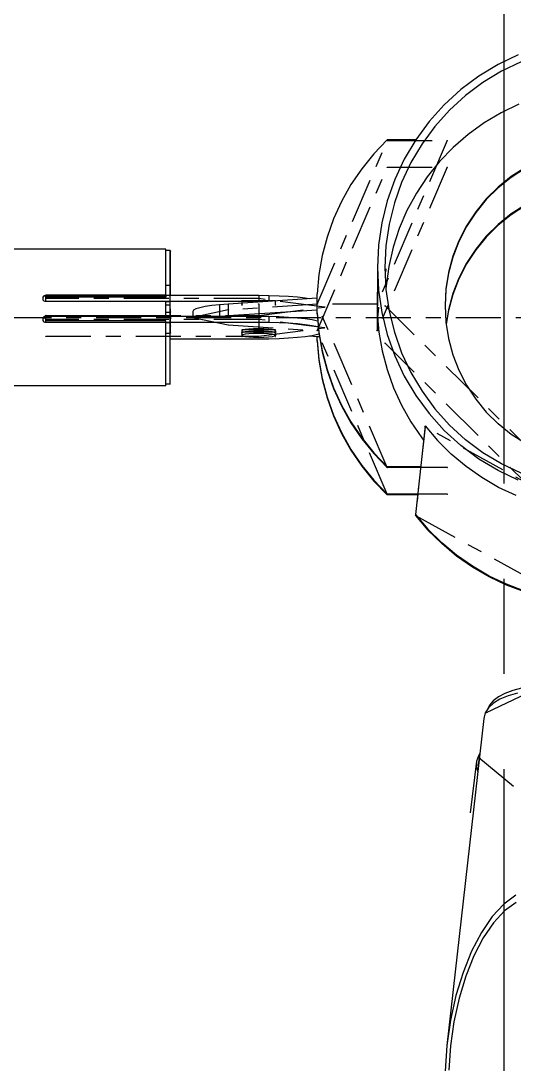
# Model space of a CAD drawing. Header units: millimetres. Extents: x 2368 to 8313, y 7493 to 11698.
# Drawn here: x 6336.6 to 6369.5, y 9107.3 to 9176.9 of the extents above; entities that cross this region are included whole.
import ezdxf

# ---------------------------------------------------------------- set-up
doc = ezdxf.new("R2010")
doc.units = ezdxf.units.MM
for name, pattern in [('CENTER', [50.8, 31.75, -6.35, 6.35, -6.35]), ('XKITLINE00', [0]), ('XKITLINE03', [6, 3, -1, 1, -1])]:
    doc.linetypes.add(name, pattern=pattern)

msp = doc.modelspace()

# ---------------------------------------------------------------- linework, layer by layer
at = {"color": 6, "linetype": 'CENTER'}
msp.add_line((6368.815, 8739.6288), (6368.815, 9217.681), dxfattribs=at)
at = {"color": 8, "linetype": 'XKITLINE00'}
for p, q in [((6369.7561, 9174.642), (6368.4041, 9173.9974)), ((6368.4041, 9173.9974), (6367.1213, 9173.2222)), ((6368.6398, 9173.5528), (6367.3991, 9172.803)), ((6369.9474, 9174.1763), (6368.6398, 9173.5528)), ((6367.1213, 9173.2222), (6365.92, 9172.3239)), ((6365.92, 9172.3239), (6364.8119, 9171.3113)), ((6367.3991, 9172.803), (6366.2372, 9171.9343)), ((6366.2372, 9171.9343), (6365.1654, 9170.9549)), ((6364.8119, 9171.3113), (6363.8075, 9170.1941)), ((6365.1654, 9170.9549), (6364.194, 9169.8743)), ((6368.6128, 9170.7762), (6367.479, 9170.1043)), ((6369.8029, 9171.3446), (6368.6128, 9170.7762)), ((6363.8075, 9170.1941), (6362.9166, 9168.983)), ((6367.479, 9170.1043), (6366.4104, 9169.3342)), ((6364.194, 9169.8743), (6363.3323, 9168.7029)), ((6361.0117, 9168.9747), (6360.1186, 9168.0476)), ((6362.9105, 9168.9747), (6361.0117, 9168.9747)), ((6362.9166, 9168.983), (6362.1477, 9167.6897)), ((6363.3323, 9168.7029), (6362.5887, 9167.4521)), ((6366.4104, 9169.3342), (6365.4158, 9168.4723)), ((6360.1186, 9168.0476), (6359.3078, 9167.049)), ((6365.4158, 9168.4723), (6364.503, 9167.5254)), ((6362.1477, 9167.6897), (6361.5083, 9166.3266)), ((6362.5887, 9167.4521), (6361.9702, 9166.1337)), ((6364.503, 9167.5254), (6363.6795, 9166.5011)), ((6359.3078, 9167.049), (6358.5851, 9165.9858)), ((6370.2282, 9167.1276), (6369.2871, 9166.5214)), ((6370.2282, 9167.0767), (6369.2871, 9166.4705)), ((6358.5851, 9165.9858), (6357.9558, 9164.8658)), ((6361.5083, 9166.3266), (6361.0044, 9164.9069)), ((6361.9702, 9166.1337), (6361.4829, 9164.7606)), ((6363.6795, 9166.5011), (6362.9518, 9165.4077)), ((6369.2871, 9166.5214), (6368.4151, 9165.821)), ((6369.2871, 9166.4705), (6368.4151, 9165.7701)), ((6362.9518, 9165.4077), (6362.3259, 9164.2541)), ((6368.4151, 9165.821), (6367.6217, 9165.034)), ((6368.4151, 9165.7701), (6367.6217, 9164.9831)), ((6357.9558, 9164.8658), (6357.4243, 9163.6969)), ((6361.0044, 9164.9069), (6360.641, 9163.4443)), ((6361.4829, 9164.7606), (6361.1314, 9163.3459)), ((6367.6217, 9165.034), (6366.9155, 9164.1691)), ((6367.6217, 9164.9831), (6366.9155, 9164.1182)), ((6370.2282, 9164.6336), (6369.2872, 9164.0274)), ((6370.2282, 9164.5827), (6369.2872, 9163.9765)), ((6362.3259, 9164.2541), (6361.8068, 9163.0494)), ((6366.9155, 9164.1691), (6366.3044, 9163.2357)), ((6366.9155, 9164.1182), (6366.3044, 9163.1848)), ((6369.2872, 9164.0274), (6368.4151, 9163.327)), ((6369.2872, 9163.9765), (6368.4151, 9163.2761)), ((6357.4243, 9163.6969), (6356.9945, 9162.4877)), ((6360.641, 9163.4443), (6360.4216, 9161.9528)), ((6361.1314, 9163.3459), (6360.9192, 9161.9033)), ((6366.3044, 9163.2357), (6365.795, 9162.244)), ((6366.3044, 9163.1848), (6365.795, 9162.1931)), ((6368.4151, 9163.327), (6367.6217, 9162.5401)), ((6368.4151, 9163.2761), (6367.6217, 9162.4892)), ((6356.9945, 9162.4877), (6356.6693, 9161.2467)), ((6361.8068, 9163.0494), (6361.3987, 9161.8035)), ((6367.6217, 9162.5401), (6366.9155, 9161.6751)), ((6367.6217, 9162.4892), (6366.9155, 9161.6242)), ((6360.4216, 9161.9528), (6360.3482, 9160.4467)), ((6360.9192, 9161.9033), (6360.8482, 9160.4467)), ((6361.3987, 9161.8035), (6361.1047, 9160.5262)), ((6365.795, 9162.244), (6365.3929, 9161.205)), ((6365.795, 9162.1931), (6365.3929, 9161.1541)), ((6346.2282, 9161.6874), (6298.9482, 9161.6874)), ((6346.2282, 9158.6034), (6346.2282, 9161.6874)), ((6346.5282, 9161.5875), (6346.2282, 9161.5875)), ((6346.5282, 9161.5875), (6346.5282, 9161.564)), ((6346.5282, 9159.8479), (6346.5282, 9161.564)), ((6356.6693, 9161.2467), (6356.4513, 9159.9828)), ((6365.3929, 9161.205), (6365.1024, 9160.1299)), ((6365.3929, 9161.1541), (6365.1024, 9160.079)), ((6366.9155, 9161.6751), (6366.3044, 9160.7417)), ((6366.9155, 9161.6242), (6366.3044, 9160.6908)), ((6360.3482, 9160.4467), (6360.3482, 9157.8858)), ((6360.3482, 9160.4467), (6360.4216, 9158.9407)), ((6360.8482, 9160.4467), (6360.9192, 9158.9901)), ((6360.9192, 9160.3679), (6360.8625, 9160.1518)), ((6360.9192, 9160.317), (6360.8646, 9160.1089)), ((6361.1047, 9160.5262), (6360.9275, 9159.228)), ((6366.3044, 9160.7417), (6365.795, 9159.7501)), ((6366.3044, 9160.6908), (6365.795, 9159.6992)), ((6346.5282, 9158.575), (6346.5282, 9159.8479)), ((6356.4513, 9159.9828), (6356.3419, 9158.7052)), ((6365.1024, 9160.1299), (6364.9269, 9159.0307)), ((6365.1024, 9160.079), (6364.9269, 9158.9798)), ((6365.795, 9159.7501), (6365.3929, 9158.711)), ((6365.795, 9159.6992), (6365.3929, 9158.6601)), ((6346.5282, 9159.247), (6346.2282, 9159.247)), ((6360.4, 9159.3836), (6360.3419, 9158.7052)), ((6360.4016, 9159.3511), (6360.3419, 9158.6543)), ((6360.4216, 9158.9407), (6360.641, 9157.4492)), ((6360.9275, 9159.228), (6360.9179, 9159.0164)), ((6360.9192, 9158.9901), (6361.1314, 9157.5475)), ((6364.9269, 9159.0307), (6364.8682, 9157.9192)), ((6364.9269, 9158.9798), (6364.8695, 9157.8938)), ((6338.0281, 9158.4822), (6338.0104, 9158.4212)), ((6338.0185, 9158.4227), (6338.0104, 9158.3957)), ((6338.0104, 9158.4212), (6338.0104, 9158.3598)), ((6338.0104, 9158.3598), (6338.0281, 9158.3009)), ((6338.0281, 9158.4539), (6338.0185, 9158.4227)), ((6338.0619, 9158.5306), (6338.0281, 9158.4822)), ((6338.0619, 9158.5044), (6338.0281, 9158.4539)), ((6338.0281, 9158.3009), (6338.0619, 9158.2492)), ((6338.1093, 9158.5699), (6338.0619, 9158.5306)), ((6338.1093, 9158.5437), (6338.0619, 9158.5044)), ((6338.1093, 9158.209), (6338.0619, 9158.2492)), ((6338.1662, 9158.5948), (6338.1093, 9158.5699)), ((6338.1662, 9158.5686), (6338.1093, 9158.5437)), ((6338.2282, 9158.6033), (6338.1662, 9158.5948)), ((6338.1662, 9158.5948), (6338.1662, 9158.5686)), ((6338.2282, 9158.5771), (6338.1662, 9158.5686)), ((6346.2282, 9158.6034), (6338.2282, 9158.6033)), ((6338.2282, 9158.6033), (6338.2282, 9158.5771)), ((6346.2282, 9158.5771), (6338.2282, 9158.5771)), ((6346.2282, 9158.5669), (6338.2282, 9158.5669)), ((6338.2282, 9158.1783), (6338.2282, 9158.5669)), ((6346.2282, 9158.4647), (6338.2282, 9158.4647)), ((6346.2282, 9158.6034), (6346.2282, 9158.5771)), ((6346.5282, 9158.5916), (6346.2282, 9158.5916)), ((6346.2282, 9158.5916), (6346.2282, 9158.575)), ((6346.2282, 9158.575), (6346.2282, 9158.4647)), ((6352.4282, 9158.575), (6346.2282, 9158.575)), ((6356.3419, 9158.4095), (6350.3971, 9158.0159)), ((6352.4282, 9158.575), (6352.4282, 9158.1783)), ((6353.1165, 9158.5681), (6352.4282, 9158.575)), ((6353.1165, 9158.5681), (6353.1165, 9158.196)), ((6353.7879, 9158.5476), (6353.1165, 9158.5681)), ((6354.4258, 9158.514), (6353.7879, 9158.5476)), ((6355.0144, 9158.4681), (6354.4258, 9158.514)), ((6355.5395, 9158.4111), (6355.0144, 9158.4681)), ((6355.7935, 9158.3732), (6355.5395, 9158.4111)), ((6356.3419, 9157.3721), (6356.3419, 9158.7052)), ((6360.3419, 9158.7052), (6360.3419, 9157.423)), ((6360.3482, 9158.2827), (6360.3419, 9158.2835)), ((6360.3482, 9157.3493), (6360.3482, 9158.2827)), ((6365.3929, 9158.711), (6365.1025, 9157.636)), ((6365.3929, 9158.6601), (6365.1025, 9157.5851)), ((6338.1662, 9158.1835), (6338.1093, 9158.209)), ((6338.2282, 9158.1747), (6338.1662, 9158.1835)), ((6352.4282, 9158.1783), (6338.2282, 9158.1783)), ((6346.2282, 9158.1747), (6338.2282, 9158.1747)), ((6346.2282, 9157.2225), (6346.2282, 9158.1747)), ((6346.5282, 9158.164), (6346.2282, 9158.164)), ((6346.5282, 9157.9288), (6346.2282, 9157.9288)), ((6346.5282, 9157.6912), (6346.5282, 9158.164)), ((6346.5282, 9157.1864), (6346.5282, 9157.6912)), ((6348.0815, 9157.6061), (6348.0282, 9157.5192)), ((6348.2402, 9157.6909), (6348.0815, 9157.6061)), ((6348.5004, 9157.7716), (6348.2402, 9157.6909)), ((6348.8559, 9157.8461), (6348.5004, 9157.7716)), ((6349.2979, 9157.9127), (6348.8559, 9157.8461)), ((6349.8158, 9157.9697), (6349.2979, 9157.9127)), ((6350.3971, 9158.0159), (6349.8158, 9157.9697)), ((6349.8158, 9157.9697), (6349.8158, 9157.1864)), ((6350.3971, 9158.0159), (6350.3971, 9157.2224)), ((6356.3419, 9157.616), (6350.3971, 9157.2224)), ((6352.7944, 9158.1746), (6352.4282, 9158.1783)), ((6360.4216, 9157.8032), (6360.3654, 9157.1479)), ((6360.4216, 9157.7523), (6360.3676, 9157.1224)), ((6361.1314, 9157.5475), (6361.4829, 9156.1329)), ((6364.8682, 9157.9192), (6364.9269, 9156.8078)), ((6365.1025, 9157.636), (6364.9486, 9156.6722)), ((6365.1025, 9157.5851), (6364.9526, 9156.6467)), ((6338.0281, 9157.0935), (6338.0104, 9157.0333)), ((6338.0281, 9157.0681), (6338.0104, 9157.0078)), ((6338.0104, 9157.0333), (6338.0104, 9156.9705)), ((6338.0104, 9156.9705), (6338.0281, 9156.908)), ((6338.0619, 9157.1464), (6338.0281, 9157.0935)), ((6338.0619, 9157.1209), (6338.0281, 9157.0681)), ((6338.0281, 9156.908), (6338.0619, 9156.8562)), ((6338.1093, 9157.1875), (6338.0619, 9157.1464)), ((6338.1093, 9157.1621), (6338.0619, 9157.1209)), ((6338.1093, 9156.8141), (6338.0619, 9156.8562)), ((6338.1093, 9157.0829), (6338.0637, 9157.1225)), ((6338.1662, 9157.2136), (6338.1093, 9157.1875)), ((6338.1662, 9157.1881), (6338.1093, 9157.1621)), ((6338.1662, 9157.0568), (6338.1093, 9157.0829)), ((6338.2282, 9157.2225), (6338.1662, 9157.2136)), ((6338.1662, 9157.2136), (6338.1662, 9157.1881)), ((6338.2282, 9157.1971), (6338.1662, 9157.1881)), ((6338.2282, 9157.0479), (6338.1662, 9157.0568)), ((6338.2282, 9157.2225), (6338.2282, 9157.1971)), ((6346.2282, 9157.2225), (6338.2282, 9157.2225)), ((6338.2282, 9157.1971), (6338.2282, 9157.1864)), ((6346.2282, 9157.1971), (6338.2282, 9157.1971)), ((6338.2282, 9156.7815), (6338.2282, 9157.1864)), ((6352.4282, 9157.1864), (6338.2282, 9157.1864)), ((6346.2282, 9156.9), (6338.2282, 9156.8999)), ((6346.5282, 9157.452), (6346.2282, 9157.452)), ((6346.2282, 9157.2225), (6346.2282, 9157.1971)), ((6346.2282, 9157.2119), (6346.2282, 9157.1864)), ((6346.5282, 9157.2119), (6346.2282, 9157.2119)), ((6346.2282, 9156.7815), (6346.2282, 9156.9)), ((6348.0282, 9157.5192), (6348.0282, 9157.1864)), ((6350.3971, 9157.2224), (6349.9439, 9157.1864)), ((6352.4282, 9157.1864), (6352.4282, 9156.7897)), ((6353.1165, 9157.1795), (6352.4282, 9157.1864)), ((6353.1165, 9157.1795), (6353.1165, 9156.7828)), ((6353.7879, 9157.159), (6353.1165, 9157.1795)), ((6354.4258, 9157.1254), (6353.7879, 9157.159)), ((6355.0144, 9157.0795), (6354.4258, 9157.1254)), ((6355.5395, 9157.0224), (6355.0144, 9157.0795)), ((6355.9879, 9156.9556), (6355.5395, 9157.0224)), ((6356.3486, 9156.8807), (6355.9879, 9156.9556)), ((6356.3419, 9157.423), (6356.4513, 9156.1454)), ((6356.3419, 9157.3721), (6356.4513, 9156.0945)), ((6356.3849, 9156.8696), (6356.3486, 9156.8807)), ((6360.3482, 9157.4892), (6360.3419, 9157.49)), ((6360.3419, 9157.423), (6360.4513, 9156.1454)), ((6360.641, 9157.4492), (6361.0044, 9155.9865)), ((6338.1662, 9156.7874), (6338.1093, 9156.8141)), ((6338.2282, 9156.7783), (6338.1662, 9156.7874)), ((6346.2282, 9156.7815), (6338.2282, 9156.7815)), ((6346.2282, 9156.7783), (6338.2282, 9156.7783)), ((6352.4282, 9156.7897), (6346.2282, 9156.7897)), ((6346.2282, 9152.5575), (6346.2282, 9156.7783)), ((6346.5282, 9156.7665), (6346.2282, 9156.7665)), ((6346.5282, 9155.3796), (6346.5282, 9156.7665)), ((6351.363, 9156.2738), (6351.3082, 9156.2298)), ((6351.3082, 9156.2298), (6351.3082, 9156.0711)), ((6351.5221, 9156.3136), (6351.363, 9156.2738)), ((6351.5221, 9156.1549), (6351.363, 9156.1151)), ((6351.5221, 9156.1549), (6351.363, 9156.1151)), ((6351.7699, 9156.3451), (6351.5221, 9156.3136)), ((6351.7699, 9156.1864), (6351.5221, 9156.1549)), ((6351.7699, 9156.1864), (6351.5221, 9156.1549)), ((6352.0821, 9156.3653), (6351.7699, 9156.3451)), ((6352.0821, 9156.2066), (6351.7699, 9156.1864)), ((6352.0821, 9156.2066), (6351.7699, 9156.1864)), ((6352.4282, 9156.3723), (6352.0821, 9156.3653)), ((6352.4282, 9156.2136), (6352.0821, 9156.2066)), ((6352.4282, 9156.2136), (6352.0821, 9156.2066)), ((6353.1165, 9156.7828), (6352.4282, 9156.7897)), ((6352.4282, 9156.3723), (6352.4282, 9156.2136)), ((6352.7743, 9156.3653), (6352.4282, 9156.3723)), ((6352.7743, 9156.2066), (6352.4282, 9156.2136)), ((6352.4282, 9156.2136), (6352.4282, 9156.0549)), ((6352.7743, 9156.2066), (6352.4282, 9156.2136)), ((6353.0865, 9156.3451), (6352.7743, 9156.3653)), ((6353.0865, 9156.1864), (6352.7743, 9156.2066)), ((6353.0865, 9156.1864), (6352.7743, 9156.2066)), ((6353.3343, 9156.3136), (6353.0865, 9156.3451)), ((6353.3343, 9156.1549), (6353.0865, 9156.1864)), ((6353.3343, 9156.1549), (6353.0865, 9156.1864)), ((6353.7879, 9156.7623), (6353.1165, 9156.7828)), ((6353.4934, 9156.2738), (6353.3343, 9156.3136)), ((6353.4934, 9156.1151), (6353.3343, 9156.1549)), ((6353.4934, 9156.1151), (6353.3343, 9156.1549)), ((6353.5482, 9156.2298), (6353.4934, 9156.2738)), ((6353.5482, 9156.2298), (6353.5482, 9156.0711)), ((6354.4258, 9156.7287), (6353.7879, 9156.7623)), ((6355.0144, 9156.6827), (6354.4258, 9156.7287)), ((6355.5395, 9156.6257), (6355.0144, 9156.6827)), ((6355.9879, 9156.5589), (6355.5395, 9156.6257)), ((6356.3486, 9156.484), (6355.9879, 9156.5589)), ((6356.4198, 9156.4621), (6356.3486, 9156.484)), ((6356.4513, 9156.1454), (6356.6694, 9154.8815)), ((6360.4513, 9156.1454), (6360.6694, 9154.8815)), ((6361.4829, 9156.1329), (6361.9702, 9154.7597)), ((6364.9269, 9156.8078), (6365.1024, 9155.7085)), ((6346.5282, 9156.0594), (6346.2282, 9156.0594)), ((6352.4282, 9155.6699), (6346.5282, 9155.6699)), ((6351.363, 9156.1151), (6351.3082, 9156.0711)), ((6351.363, 9156.1151), (6351.3082, 9156.0711)), ((6351.3082, 9156.0711), (6351.3082, 9155.9124)), ((6351.363, 9155.9564), (6351.3082, 9155.9124)), ((6351.363, 9155.8684), (6351.3082, 9155.9124)), ((6351.5221, 9155.9962), (6351.363, 9155.9564)), ((6351.5221, 9155.8286), (6351.363, 9155.8684)), ((6351.7699, 9156.0277), (6351.5221, 9155.9962)), ((6351.7699, 9155.7971), (6351.5221, 9155.8286)), ((6352.0821, 9156.0479), (6351.7699, 9156.0277)), ((6352.0821, 9155.7769), (6351.7699, 9155.7971)), ((6352.4282, 9156.0549), (6352.0821, 9156.0479)), ((6352.4282, 9155.7699), (6352.0821, 9155.7769)), ((6352.7743, 9156.0479), (6352.4282, 9156.0549)), ((6352.7743, 9155.7769), (6352.4282, 9155.7699)), ((6353.1165, 9155.6768), (6352.4282, 9155.6699)), ((6353.0865, 9156.0277), (6352.7743, 9156.0479)), ((6353.0865, 9155.7971), (6352.7743, 9155.7769)), ((6353.3343, 9155.9962), (6353.0865, 9156.0277)), ((6353.3343, 9155.8286), (6353.0865, 9155.7971)), ((6353.7879, 9155.6973), (6353.1165, 9155.6768)), ((6353.4934, 9155.9564), (6353.3343, 9155.9962)), ((6353.4934, 9155.8684), (6353.3343, 9155.8286)), ((6353.5482, 9156.0711), (6353.4934, 9156.1151)), ((6353.5482, 9156.0711), (6353.4934, 9156.1151)), ((6353.5482, 9155.9124), (6353.4934, 9155.9564)), ((6353.5482, 9155.9124), (6353.4934, 9155.8684)), ((6353.5482, 9156.0711), (6353.5482, 9155.9124)), ((6354.4258, 9155.731), (6353.7879, 9155.6973)), ((6355.0145, 9155.7769), (6354.4258, 9155.731)), ((6355.5395, 9155.8339), (6355.0145, 9155.7769)), ((6355.9879, 9155.9007), (6355.5395, 9155.8339)), ((6356.3482, 9155.8351), (6355.7936, 9155.8718)), ((6356.3486, 9155.9756), (6355.9879, 9155.9007)), ((6356.3419, 9155.5398), (6356.3419, 9155.8355)), ((6356.3419, 9155.5907), (6356.4513, 9154.3131)), ((6356.3419, 9155.5398), (6356.4513, 9154.2622)), ((6356.4961, 9155.8351), (6356.3482, 9155.8351)), ((6356.4656, 9156.0116), (6356.3486, 9155.9756)), ((6356.4513, 9156.0945), (6356.6694, 9154.8306)), ((6361.0044, 9155.9865), (6361.5083, 9154.5668)), ((6365.1024, 9155.7085), (6365.3929, 9154.6335)), ((6346.5282, 9152.6575), (6346.5282, 9155.3796)), ((6356.6694, 9154.8815), (6356.9945, 9153.6405)), ((6356.6694, 9154.8306), (6356.9945, 9153.5896)), ((6360.6694, 9154.8815), (6360.9945, 9153.6405)), ((6361.9702, 9154.7597), (6362.5887, 9153.4414)), ((6356.4513, 9154.3131), (6356.6694, 9153.0492)), ((6356.4513, 9154.2622), (6356.6694, 9152.9983)), ((6361.5083, 9154.5668), (6362.1477, 9153.2038)), ((6365.3929, 9154.6335), (6365.795, 9153.5944)), ((6356.9945, 9153.6405), (6357.4243, 9152.4312)), ((6356.9945, 9153.5896), (6357.4243, 9152.3803)), ((6360.9945, 9153.6405), (6361.4243, 9152.4312)), ((6362.5887, 9153.4414), (6363.3323, 9152.1905)), ((6365.795, 9153.5944), (6366.3044, 9152.6028)), ((6346.5282, 9152.6575), (6346.2282, 9152.6575)), ((6356.6694, 9153.0492), (6356.9945, 9151.8082)), ((6356.6694, 9152.9983), (6356.9945, 9151.7573)), ((6362.1477, 9153.2038), (6362.9166, 9151.9105)), ((6346.2282, 9152.5575), (6298.9482, 9152.5575)), ((6357.4243, 9152.4312), (6357.9558, 9151.2624)), ((6357.4243, 9152.3803), (6357.9558, 9151.2115)), ((6361.4243, 9152.4312), (6361.9558, 9151.2624)), ((6363.3323, 9152.1905), (6364.194, 9151.0191)), ((6366.3044, 9152.6028), (6366.9155, 9151.6694)), ((6356.9945, 9151.8082), (6357.4243, 9150.5989)), ((6356.9945, 9151.7573), (6357.4243, 9150.5481)), ((6357.9558, 9151.2624), (6358.5852, 9150.1424)), ((6361.9558, 9151.2624), (6362.5852, 9150.1424)), ((6362.9166, 9151.9105), (6363.8075, 9150.6993)), ((6366.9155, 9151.6694), (6367.6217, 9150.8044)), ((6357.4243, 9150.5989), (6357.9558, 9149.4301)), ((6357.9558, 9151.2115), (6358.5852, 9150.0915)), ((6363.8075, 9150.6993), (6364.8119, 9149.5821)), ((6364.194, 9151.0191), (6365.1654, 9149.9386)), ((6368.4151, 9150.0175), (6367.6217, 9150.8044)), ((6357.4243, 9150.5481), (6357.9558, 9149.3792)), ((6358.5852, 9150.1424), (6359.3078, 9149.0792)), ((6358.5852, 9150.0915), (6359.3078, 9149.0283)), ((6362.5852, 9150.1424), (6363.3078, 9149.0792)), ((6363.5298, 9149.8757), (6362.8942, 9143.9579)), ((6363.5298, 9149.8757), (6364.3645, 9148.8966)), ((6366.2372, 9148.9592), (6365.1654, 9149.9386)), ((6369.2871, 9149.3171), (6368.4151, 9150.0175)), ((6357.9558, 9149.4301), (6358.5852, 9148.3101)), ((6357.9558, 9149.3792), (6358.5852, 9148.2592)), ((6365.92, 9148.5695), (6364.8119, 9149.5821)), ((6370.2282, 9148.7109), (6369.2871, 9149.3171)), ((6359.3078, 9149.0792), (6360.1186, 9148.0805)), ((6359.3078, 9149.0283), (6360.1186, 9148.0296)), ((6363.3078, 9149.0792), (6363.4283, 9148.9308)), ((6365.2799, 9147.9912), (6364.3645, 9148.8966)), ((6367.1213, 9147.6713), (6365.92, 9148.5695)), ((6367.3991, 9148.0904), (6366.2372, 9148.9592)), ((6358.5852, 9148.3101), (6359.3078, 9147.2469)), ((6358.5852, 9148.2592), (6359.3078, 9147.196)), ((6360.1186, 9148.0805), (6361.0117, 9147.1535)), ((6360.1186, 9148.0805), (6360.1186, 9148.0296)), ((6360.1186, 9148.0296), (6361.0117, 9147.1026)), ((6366.2692, 9147.1658), (6365.2799, 9147.9912)), ((6368.6398, 9147.3407), (6367.3991, 9148.0904)), ((6359.3078, 9147.2469), (6360.1186, 9146.2482)), ((6359.3078, 9147.196), (6360.1186, 9146.1973)), ((6363.2374, 9147.1535), (6361.0117, 9147.1535)), ((6361.0117, 9147.1535), (6361.0117, 9147.1026)), ((6363.2319, 9147.1026), (6361.0117, 9147.1026)), ((6367.3253, 9146.4265), (6366.2692, 9147.1658)), ((6368.4041, 9146.8961), (6367.1213, 9147.6713)), ((6369.9474, 9146.7171), (6368.6398, 9147.3407)), ((6368.4408, 9145.7785), (6367.3253, 9146.4265)), ((6369.7561, 9146.2514), (6368.4041, 9146.8961)), ((6360.1186, 9146.2482), (6361.0117, 9145.3212)), ((6360.1186, 9146.2482), (6360.1186, 9146.1973)), ((6360.1186, 9146.1973), (6361.0117, 9145.2703)), ((6369.6076, 9145.2264), (6368.4408, 9145.7785)), ((6363.0406, 9145.3212), (6361.0117, 9145.3212)), ((6361.0117, 9145.3212), (6361.0117, 9145.2703)), ((6363.0352, 9145.2703), (6361.0117, 9145.2703)), ((6362.8942, 9143.9579), (6362.8942, 9143.907)), ((6362.8942, 9143.9579), (6363.729, 9142.9789)), ((6362.8942, 9143.907), (6363.729, 9142.928)), ((6363.729, 9142.9789), (6363.729, 9142.928)), ((6364.6443, 9142.0734), (6363.729, 9142.9789)), ((6364.6443, 9142.0225), (6363.729, 9142.928)), ((6365.6336, 9141.2481), (6364.6443, 9142.0734)), ((6365.6336, 9141.1972), (6364.6443, 9142.0225)), ((6366.6898, 9140.5087), (6365.6336, 9141.2481)), ((6366.6898, 9140.4578), (6365.6336, 9141.1972)), ((6367.8053, 9139.8607), (6366.6898, 9140.5087)), ((6367.8053, 9139.8098), (6366.6898, 9140.4578)), ((6368.9721, 9139.3087), (6367.8053, 9139.8607)), ((6368.9721, 9139.2578), (6367.8053, 9139.8098)), ((6370.1818, 9138.8566), (6368.9721, 9139.3087)), ((6370.1818, 9138.8057), (6368.9721, 9139.2578)), ((6368.4264, 9131.798), (6368.0765, 9131.5297)), ((6368.8665, 9132.0309), (6368.4264, 9131.798)), ((6369.0725, 9131.869), (6368.5348, 9131.6426)), ((6369.3871, 9132.2233), (6368.8665, 9132.0309)), ((6369.6949, 9132.0452), (6369.0725, 9131.869)), ((6369.9768, 9132.3708), (6369.3871, 9132.2233)), ((6367.8243, 9131.2317), (6367.6952, 9130.9533)), ((6368.095, 9131.3713), (6367.7638, 9131.062)), ((6368.0765, 9131.5297), (6367.8243, 9131.2317)), ((6368.5348, 9131.6426), (6368.095, 9131.3713)), ((6367.5494, 9130.7222), (6367.4571, 9130.3603)), ((6367.7638, 9131.062), (6367.5494, 9130.7222)), ((6367.4571, 9130.3603), (6364.9927, 9108.5175)), ((6367.0907, 9127.8688), (6366.9637, 9127.4983)), ((6367.1919, 9128.0097), (6367.0907, 9127.8688)), ((6367.1655, 9127.9283), (6367.1243, 9127.5805)), ((6367.1301, 9127.5938), (6367.1243, 9127.5805)), ((6367.1655, 9127.9283), (6367.1283, 9127.5775)), ((6367.1888, 9127.9825), (6367.1655, 9127.9283)), ((6366.9637, 9127.4983), (6366.5554, 9124.0532)), ((6366.9637, 9127.4983), (6366.9607, 9127.1116)), ((6366.9607, 9127.1116), (6367.0557, 9126.8027)), ((6367.1243, 9127.5805), (6367.0871, 9127.2297)), ((6367.0871, 9127.2297), (6367.0978, 9127.1752)), ((6367.1283, 9127.5775), (6367.1377, 9127.5295)), ((6369.5882, 9118.5618), (6368.7847, 9117.9695)), ((6368.7847, 9117.9695), (6368.0126, 9117.1343)), ((6369.61, 9118.076), (6368.8438, 9117.5112)), ((6368.8438, 9117.5112), (6368.1076, 9116.7148)), ((6368.0126, 9117.1343), (6367.2908, 9116.0767)), ((6368.1076, 9116.7148), (6367.4194, 9115.7063)), ((6367.2908, 9116.0767), (6366.6372, 9114.8228)), ((6367.4194, 9115.7063), (6366.7961, 9114.5107)), ((6366.6372, 9114.8228), (6366.0678, 9113.4035)), ((6366.7961, 9114.5107), (6366.2531, 9113.1573)), ((6366.0678, 9113.4035), (6365.5966, 9111.8537)), ((6366.2531, 9113.1573), (6365.8039, 9111.6795)), ((6365.5966, 9111.8537), (6365.2353, 9110.2115)), ((6365.8039, 9111.6795), (6365.4593, 9110.1136)), ((6365.2353, 9110.2115), (6364.9927, 9108.5175)), ((6365.4593, 9110.1136), (6365.228, 9108.4983)), ((6364.9927, 9108.5175), (6364.8749, 9106.8133)), ((6365.228, 9108.4983), (6365.1157, 9106.8733))]:
    msp.add_line(p, q, dxfattribs=at)
at = {"color": 8, "linetype": 'XKITLINE03'}
for p, q in [((6356.3282, 9158.0132), (6361.0117, 9168.9238)), ((6365.0117, 9168.9238), (6360.3282, 9158.0132)), ((6361.0117, 9168.9238), (6365.0117, 9168.9238)), ((6356.3282, 9156.2318), (6361.0117, 9167.1424)), ((6365.0117, 9167.1424), (6360.3282, 9156.2318)), ((6361.0117, 9167.1424), (6365.0117, 9167.1424)), ((6346.5282, 9161.5561), (6346.5282, 9157.4784)), ((6352.4282, 9158.3767), (6338.2282, 9158.3766)), ((6346.5282, 9157.4784), (6346.5282, 9158.5916)), ((6353.5482, 9158.237), (6351.3082, 9158.237)), ((6351.3082, 9158.237), (6351.3082, 9157.952)), ((6356.8282, 9157.8168), (6352.4282, 9158.3767)), ((6353.5482, 9157.952), (6353.5482, 9158.237)), ((6346.5282, 9157.0331), (6346.5282, 9158.164)), ((6346.5282, 9157.6913), (6346.5282, 9157.2119)), ((6350.3971, 9157.6191), (6348.0282, 9157.1225)), ((6356.3482, 9158.0132), (6350.3971, 9157.6191)), ((6352.4282, 9158.0152), (6352.4282, 9156.2298)), ((6352.4282, 9157.2569), (6356.8282, 9157.8168)), ((6361.0117, 9147.1026), (6356.3282, 9158.0132)), ((6360.3482, 9158.0132), (6356.3482, 9158.0132)), ((6360.3482, 9156.2318), (6360.3482, 9158.0132)), ((6375.5882, 9143.2934), (6360.8682, 9157.8938)), ((6269.5882, 9157.1224), (6375.5882, 9157.1225)), ((6338.2282, 9157.2569), (6352.4282, 9157.2569)), ((6352.4282, 9156.988), (6338.2282, 9156.988)), ((6346.5282, 9157.2119), (6346.5282, 9156.0809)), ((6346.5282, 9156.5537), (6346.5282, 9157.0331)), ((6348.0282, 9157.1225), (6350.3971, 9156.6258)), ((6356.8282, 9156.4282), (6352.4282, 9156.988)), ((6346.5282, 9155.6534), (6346.5282, 9156.7665)), ((6346.5282, 9156.0809), (6346.5282, 9156.5537)), ((6350.3971, 9156.6258), (6356.3482, 9156.2318)), ((6353.5482, 9156.293), (6351.3082, 9156.293)), ((6351.3082, 9156.293), (6351.3082, 9156.0079)), ((6353.5482, 9156.1343), (6351.3082, 9156.1343)), ((6351.3082, 9156.1343), (6351.3082, 9155.8492)), ((6352.4282, 9155.8683), (6356.8282, 9156.4282)), ((6353.5482, 9156.0079), (6353.5482, 9156.293)), ((6353.5482, 9155.8492), (6353.5482, 9156.1343)), ((6361.0117, 9145.3212), (6356.3282, 9156.2318)), ((6338.2282, 9155.8683), (6352.4282, 9155.8683)), ((6346.5282, 9152.6888), (6346.5282, 9155.6534)), ((6375.5882, 9140.7995), (6360.8682, 9155.3998)), ((6363.5298, 9149.8248), (6362.8942, 9143.907)), ((6373.9718, 9144.0498), (6363.5298, 9149.8248)), ((6365.0117, 9147.1026), (6361.0117, 9147.1026)), ((6365.0117, 9145.3212), (6361.0117, 9145.3212)), ((6362.8942, 9143.907), (6373.3362, 9138.1321)), ((6367.6408, 9130.7437), (6371.3107, 9132.5199)), ((6367.1335, 9127.7545), (6370.2915, 9125.1047))]:
    msp.add_line(p, q, dxfattribs=at)
at = {"color": 8, "linetype": 'XKITLINE00'}
for centre in [(6361.0117, 9168.9238), (6361.0117, 9168.9238), (6365.0117, 9168.9238), (6365.0117, 9168.9238), (6361.0117, 9167.1424), (6361.0117, 9167.1424), (6365.0117, 9167.1424), (6365.0117, 9167.1424), (6346.5282, 9161.5561), (6338.2282, 9158.3766), (6346.5282, 9158.5916), (6351.3082, 9158.237), (6351.3082, 9158.237), (6352.4282, 9158.3767), (6352.4282, 9158.3767), (6353.5482, 9158.237), (6353.5482, 9158.237), (6346.5282, 9158.164), (6346.5282, 9157.6913), (6350.3971, 9157.6191), (6350.3971, 9157.6191), (6351.3082, 9157.952), (6352.4282, 9158.0152), (6353.5482, 9157.952), (6356.3282, 9158.0132), (6356.3282, 9158.0132), (6356.3482, 9158.0132), (6356.3482, 9158.0132), (6356.8282, 9157.8168), (6356.8282, 9157.8168), (6360.3282, 9158.0132), (6360.3482, 9158.0132), (6360.3482, 9158.0132), (6360.8682, 9157.8938), (6338.2282, 9157.2569), (6338.2282, 9156.988), (6346.5282, 9157.4784), (6346.5282, 9157.4784), (6346.5282, 9157.2119), (6346.5282, 9157.2119), (6346.5282, 9157.0331), (6346.5282, 9157.0331), (6348.0282, 9157.1225), (6348.0282, 9157.1225), (6352.4282, 9157.2569), (6352.4282, 9157.2569), (6352.4282, 9156.988), (6352.4282, 9156.988), (6346.5282, 9156.7665), (6346.5282, 9156.5537), (6346.5282, 9156.5537), (6350.3971, 9156.6258), (6350.3971, 9156.6258), (6351.3082, 9156.293), (6351.3082, 9156.293), (6351.3082, 9156.1343), (6351.3082, 9156.1343), (6352.4282, 9156.2298), (6353.5482, 9156.293), (6353.5482, 9156.293), (6353.5482, 9156.1343), (6353.5482, 9156.1343), (6356.3282, 9156.2318), (6356.3282, 9156.2318), (6356.3482, 9156.2318), (6356.8282, 9156.4282), (6356.8282, 9156.4282), (6360.3282, 9156.2318), (6360.3482, 9156.2318), (6338.2282, 9155.8683), (6346.5282, 9156.0809), (6346.5282, 9156.0809), (6346.5282, 9155.6534), (6346.5282, 9155.6534), (6351.3082, 9156.0079), (6351.3082, 9155.8492), (6352.4282, 9155.8683), (6352.4282, 9155.8683), (6353.5482, 9156.0079), (6353.5482, 9155.8492), (6360.8682, 9155.3998), (6346.5282, 9152.6888), (6363.5298, 9149.8248), (6363.5298, 9149.8248), (6361.0117, 9147.1026), (6361.0117, 9147.1026), (6365.0117, 9147.1026), (6361.0117, 9145.3212), (6361.0117, 9145.3212), (6365.0117, 9145.3212), (6362.8942, 9143.907), (6362.8942, 9143.907), (6367.6408, 9130.7437), (6367.1335, 9127.7545)]:
    msp.add_circle(centre, 0.01, dxfattribs=at)

doc.saveas('drawing.dxf')
